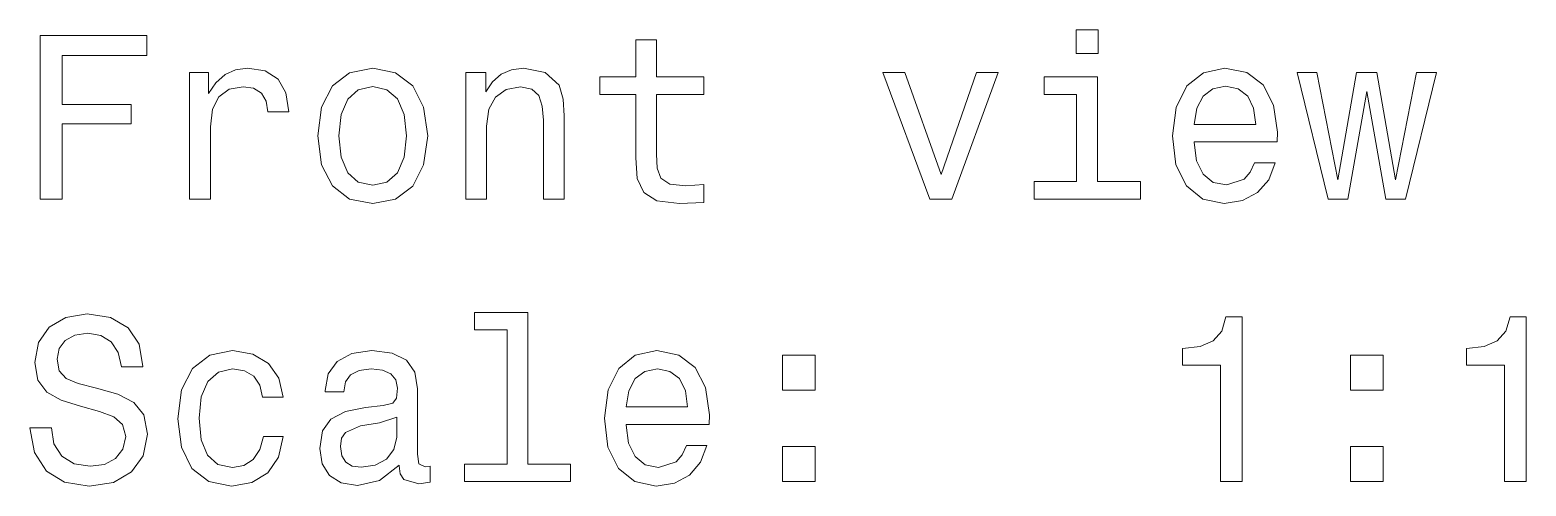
# Model space of a CAD drawing. Extents: x 170 to 236, y -27 to 153.
# Drawn here: x 170.49 to 202.47, y -27.38 to -17.62 of the extents above.
import ezdxf

# ---------------------------------------------------------------- set-up
doc = ezdxf.new("R2010")
doc.units = 0

msp = doc.modelspace()

# ---------------------------------------------------------------- linework, layer by layer
at = {"color": 7, "lineweight": 13}
for points in [[(170.7108, -21.240852), (171.179825, -21.240852), (171.179825, -19.632063), (172.652451, -19.632063), (172.652451, -19.213474), (171.179825, -19.213474), (171.179825, -18.164484), (172.990341, -18.164484), (172.990341, -17.740852), (170.7108, -17.740852)], [(183.439911, -19.001659), (183.439911, -20.358288), (183.470169, -20.797049), (183.611374, -21.099642), (183.893799, -21.276155), (184.37291, -21.336674), (184.8974, -21.311457), (184.8974, -20.928173), (184.514114, -20.958431), (184.166138, -20.918085), (183.979538, -20.792006), (183.898849, -20.580189), (183.883713, -20.282639), (183.883713, -19.001659), (184.8974, -19.001659), (184.8974, -18.623417), (183.883713, -18.623417), (183.883713, -17.831631), (183.439911, -17.831631), (183.439911, -18.623417), (182.67334, -18.623417), (182.67334, -19.001659)], [(193.324646, -17.619816), (192.855621, -17.619816), (192.855621, -18.124138), (193.324646, -18.124138)], [(173.903168, -21.240852), (174.34697, -21.240852), (174.34697, -19.692581), (174.392365, -19.319382), (174.528534, -19.052092), (174.750427, -18.890709), (175.047974, -18.835232), (175.269882, -18.870535), (175.43631, -18.971399), (175.53717, -19.14287), (175.572479, -19.374859), (176.021317, -19.374859), (175.9608, -18.966356), (175.794373, -18.673849), (175.516998, -18.497337), (175.138763, -18.436817), (174.881546, -18.477163), (174.659653, -18.578028), (174.462967, -18.749498), (174.306625, -18.981487), (174.306625, -18.532639), (173.903168, -18.532639)], [(176.641632, -19.889267), (176.722336, -20.504541), (176.954315, -20.958431), (177.322479, -21.240852), (177.816711, -21.336674), (178.305908, -21.240852), (178.674057, -20.963474), (178.906052, -20.509584), (178.991791, -19.889267), (178.906052, -19.273994), (178.674057, -18.81506), (178.305908, -18.537682), (177.816711, -18.436817), (177.322479, -18.537682), (176.954315, -18.820103), (176.722336, -19.273994)], [(179.808792, -21.240852), (180.252594, -21.240852), (180.252594, -19.677452), (180.297974, -19.319382), (180.444229, -19.057135), (180.671173, -18.895752), (180.97377, -18.835232), (181.215851, -18.885666), (181.367142, -19.021832), (181.442795, -19.248777), (181.468002, -19.551371), (181.468002, -21.240852), (181.911819, -21.240852), (181.911819, -19.460592), (181.891632, -19.102524), (181.800858, -18.804974), (181.503311, -18.532639), (181.039337, -18.436817), (180.782135, -18.47212), (180.565277, -18.567942), (180.378677, -18.729324), (180.232422, -18.946184), (180.232422, -18.532639), (179.808792, -18.532639)], [(189.728821, -21.240852), (190.19783, -21.240852), (191.18631, -18.532639), (190.727371, -18.532639), (189.965851, -20.716356), (189.189194, -18.532639), (188.72522, -18.532639)], [(195.377228, -20.015348), (197.152451, -20.015348), (197.157486, -19.808577), (197.076797, -19.228605), (196.854889, -18.794888), (196.501877, -18.532639), (196.032852, -18.436817), (195.573914, -18.537682), (195.220886, -18.820103), (194.993942, -19.279037), (194.913254, -19.884224), (194.988907, -20.504541), (195.215851, -20.958431), (195.563828, -21.240852), (196.017715, -21.336674), (196.411087, -21.271112), (196.733856, -21.099642), (196.970886, -20.827307), (197.107056, -20.464195), (196.668304, -20.464195), (196.577515, -20.665924), (196.446396, -20.817221), (196.073196, -20.938259), (195.785736, -20.882784), (195.568878, -20.70627), (195.427658, -20.418806), (195.377228, -20.030478)], [(198.665421, -21.240852), (199.068878, -18.941141), (199.472336, -21.240852), (199.895966, -21.240852), (200.561676, -18.532639), (200.132996, -18.532639), (199.684143, -20.832352), (199.285736, -18.532639), (198.84697, -18.532639), (198.448547, -20.832352), (197.99971, -18.532639), (197.57608, -18.532639), (198.241791, -21.240852)], [(177.095535, -19.884224), (177.140915, -19.430334), (177.282135, -19.102524), (177.509079, -18.900795), (177.816711, -18.830189), (178.119308, -18.900795), (178.346252, -19.097481), (178.487457, -19.430334), (178.537888, -19.884224), (178.487457, -20.343159), (178.346252, -20.67601), (178.119308, -20.877741), (177.816711, -20.943302), (177.509079, -20.877741), (177.282135, -20.67601), (177.140915, -20.343159)], [(193.309509, -20.867653), (193.309509, -18.623417), (192.169739, -18.623417), (192.169739, -19.001659), (192.865707, -19.001659), (192.865707, -20.867653), (191.957916, -20.867653), (191.957916, -21.240852), (194.227371, -21.240852), (194.227371, -20.867653)], [(195.377228, -19.642149), (195.432709, -19.294167), (195.568878, -19.036963), (195.77565, -18.880623), (196.047974, -18.825146), (196.315277, -18.880623), (196.522049, -19.036963), (196.648132, -19.294167), (196.693512, -19.642149)], [(180.691345, -24.039843), (180.691345, -26.914482), (179.778534, -26.914482), (179.778534, -27.287682), (182.042938, -27.287682), (182.042938, -26.914482), (181.135162, -26.914482), (181.135162, -23.666645), (179.995392, -23.666645), (179.995392, -24.039843)], [(170.94783, -26.132782), (170.488907, -26.132782), (170.589767, -26.667364), (170.841934, -27.060736), (171.230255, -27.297768), (171.754745, -27.383503), (172.2742, -27.302811), (172.662537, -27.08091), (172.909653, -26.732927), (173.000427, -26.273993), (172.924774, -25.860449), (172.712967, -25.593157), (172.370026, -25.416645), (171.911087, -25.285521), (171.517715, -25.189699), (171.260513, -25.078747), (171.114258, -24.917364), (171.068878, -24.665203), (171.114258, -24.438257), (171.245392, -24.266788), (171.447113, -24.150795), (171.724487, -24.110449), (172.006912, -24.160881), (172.228821, -24.297047), (172.375076, -24.523993), (172.445679, -24.831631), (172.904602, -24.831631), (172.904602, -24.821543), (172.823914, -24.347481), (172.586884, -23.994453), (172.213684, -23.772552), (171.709366, -23.696903), (171.255478, -23.772552), (170.902451, -23.984367), (170.675507, -24.312178), (170.594803, -24.735809), (170.66037, -25.11405), (170.85202, -25.371256), (171.154602, -25.542725), (171.568146, -25.673849), (171.976654, -25.789843), (172.284286, -25.900793), (172.470886, -26.062178), (172.536453, -26.324425), (172.475937, -26.591717), (172.319595, -26.793446), (172.082565, -26.919525), (171.774918, -26.959871), (171.431992, -26.904396), (171.169739, -26.743013), (171.003311, -26.480764)], [(195.942078, -27.287682), (196.401001, -27.287682), (196.401001, -23.762466), (196.058075, -23.762466), (195.967285, -24.070103), (195.785736, -24.276875), (195.508362, -24.397911), (195.125076, -24.438257), (195.125076, -24.796328), (195.942078, -24.796328)], [(202.014114, -27.287682), (202.473053, -27.287682), (202.473053, -23.762466), (202.130112, -23.762466), (202.039337, -24.070103), (201.857773, -24.276875), (201.580399, -24.397911), (201.197113, -24.438257), (201.197113, -24.796328), (202.014114, -24.796328)], [(175.461517, -25.477163), (175.900284, -25.477163), (175.809509, -25.073704), (175.592651, -24.755981), (175.254745, -24.559296), (174.815994, -24.483646), (174.331848, -24.584511), (173.963684, -24.866932), (173.731705, -25.325867), (173.651001, -25.941139), (173.726654, -26.551371), (173.953598, -27.00526), (174.311676, -27.287682), (174.800858, -27.383503), (175.234573, -27.307854), (175.572479, -27.096039), (175.804459, -26.763186), (175.905334, -26.319382), (175.481689, -26.319382), (175.406052, -26.601803), (175.264832, -26.813618), (175.06311, -26.944742), (174.815994, -26.985088), (174.508362, -26.919525), (174.286453, -26.717796), (174.150284, -26.389988), (174.104889, -25.92601), (174.150284, -25.47212), (174.291489, -25.14431), (174.518448, -24.942581), (174.815994, -24.871975), (175.078247, -24.917364), (175.274933, -25.03336), (175.406052, -25.225002)], [(178.381561, -26.934656), (178.381561, -26.949785), (178.406769, -27.121256), (178.482422, -27.242292), (178.80014, -27.338114), (179.047256, -27.297768), (179.047256, -26.954828), (178.941345, -26.969957), (178.80014, -26.904396), (178.774933, -26.702667), (178.774933, -25.30065), (178.714401, -24.942581), (178.537888, -24.69042), (178.230255, -24.539124), (177.796539, -24.483646), (177.37291, -24.544167), (177.060226, -24.715635), (176.863541, -24.982927), (176.797974, -25.335953), (176.797974, -25.366211), (177.196396, -25.366211), (177.231705, -25.154396), (177.342651, -25.003099), (177.5242, -24.912321), (177.781403, -24.877018), (178.028534, -24.902235), (178.205048, -24.977882), (178.310944, -25.109007), (178.346252, -25.290564), (178.32608, -25.502378), (178.245392, -25.608286), (178.043655, -25.658718), (177.665421, -25.699064), (177.231705, -25.789843), (176.924057, -25.951225), (176.742508, -26.203388), (176.687027, -26.576586), (176.737457, -26.909439), (176.893799, -27.156557), (177.145966, -27.312899), (177.493942, -27.368374), (177.962967, -27.262465)], [(183.233139, -26.062178), (185.008362, -26.062178), (185.013397, -25.855406), (184.932709, -25.275434), (184.7108, -24.841717), (184.357773, -24.579468), (183.888763, -24.483646), (183.429825, -24.584511), (183.076797, -24.866932), (182.849854, -25.325867), (182.769165, -25.931053), (182.844818, -26.551371), (183.071762, -27.00526), (183.419739, -27.287682), (183.873627, -27.383503), (184.266998, -27.317942), (184.589767, -27.146471), (184.826797, -26.874136), (184.962967, -26.511024), (184.5242, -26.511024), (184.433426, -26.712753), (184.302307, -26.86405), (183.929108, -26.985088), (183.641632, -26.929613), (183.424774, -26.753099), (183.283569, -26.465635), (183.233139, -26.077307)], [(186.576797, -25.33091), (187.272766, -25.33091), (187.272766, -24.579468), (186.576797, -24.579468)], [(198.720886, -25.33091), (199.416855, -25.33091), (199.416855, -24.579468), (198.720886, -24.579468)], [(183.233139, -25.688978), (183.28862, -25.340996), (183.424774, -25.083792), (183.631561, -24.927452), (183.903885, -24.871975), (184.171173, -24.927452), (184.377945, -25.083792), (184.504028, -25.340996), (184.549423, -25.688978)], [(178.331116, -26.339554), (178.270599, -26.601803), (178.109222, -26.803532), (177.867142, -26.934656), (177.569595, -26.980045), (177.377945, -26.954828), (177.241791, -26.874136), (177.156052, -26.732927), (177.130829, -26.536242), (177.151001, -26.359728), (177.231705, -26.233646), (177.554459, -26.092436), (177.962967, -26.031918), (178.331116, -25.910881)], [(186.576797, -27.287682), (187.272766, -27.287682), (187.272766, -26.536242), (186.576797, -26.536242)], [(198.720886, -27.287682), (199.416855, -27.287682), (199.416855, -26.536242), (198.720886, -26.536242)]]:
    msp.add_lwpolyline(points, close=True, dxfattribs=at)

doc.saveas('drawing.dxf')
